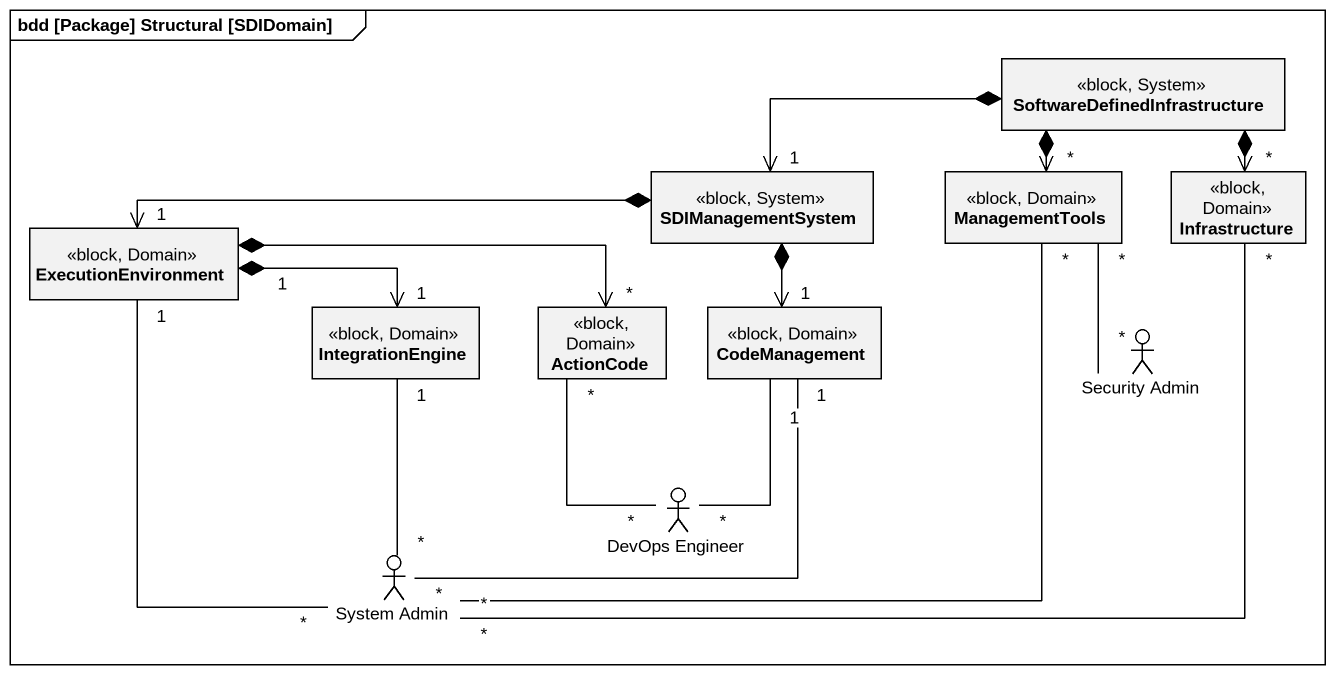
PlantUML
@startuml
mainframe bdd [Package] Structural [SDIDomain]
allowmixing
hide circle
hide empty members
class "SoftwareDefinedInfrastructure" as SoftwareDefinedInfrastructur <<block, System>>
class SDIManagementSystem <<block, System>>
class ManagementTools <<block, Domain>>
class Infrastructure <<block, Domain>>
class ExecutionEnvironment <<block, Domain>>
class IntegrationEngine <<block, Domain>>
class ActionCode <<block, Domain>>
class CodeManagement <<block, Domain>>
actor "Security Admin" as Security_Admin
actor "System Admin" as System_Admin
actor "DevOps Engineer" as DevOps_Engineer
SoftwareDefinedInfrastructur *-left-> "1" SDIManagementSystem
SoftwareDefinedInfrastructur *--> "*" ManagementTools
SoftwareDefinedInfrastructur *--> "*" Infrastructure
SDIManagementSystem *-left-> "1" ExecutionEnvironment
SDIManagementSystem *--> "1" CodeManagement
ExecutionEnvironment "1" *-right-> "1" IntegrationEngine
ExecutionEnvironment *-right-> "*" ActionCode
Security_Admin "*" -up- "*" ManagementTools
System_Admin "*" -right- "*" ManagementTools
System_Admin "*" -right- "*" Infrastructure
System_Admin "*" -up- "1" ExecutionEnvironment
System_Admin "*" -up- "1" IntegrationEngine
System_Admin "*" -up- "1" CodeManagement
DevOps_Engineer "*" -up- "*" ActionCode
DevOps_Engineer "*" -up- "1" CodeManagement
@enduml
